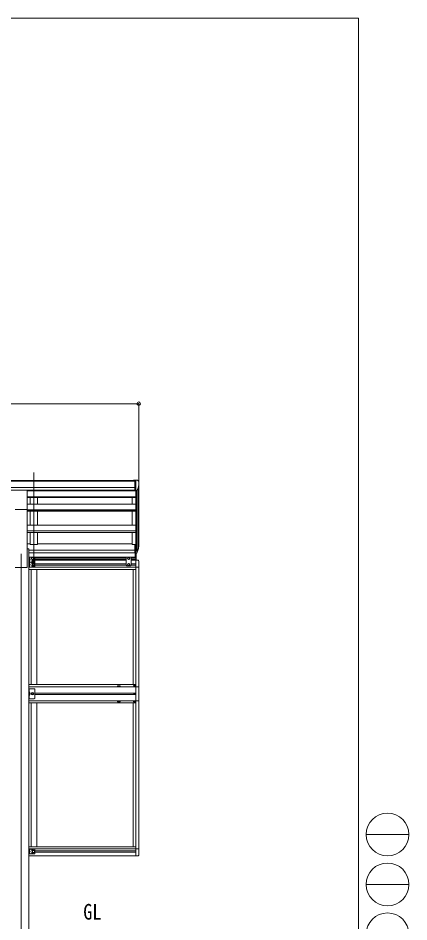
# Model space of a CAD drawing. Units: millimetres at full size; details may follow other scales. Extents: x -6988 to 7066, y -4877 to 4823.
# Drawn here: x 4320 to 7066, y -1515 to 4823 of the extents above; entities that cross this region are included whole.
import ezdxf
from ezdxf.enums import TextEntityAlignment as Align

# ---------------------------------------------------------------- set-up
doc = ezdxf.new("R2010")
doc.units = ezdxf.units.MM
doc.header["$LTSCALE"] = 25
doc.header["$PDMODE"] = 32
doc.header["$PDSIZE"] = 25
for name, color, linetype, lineweight in [('0-0_0', 7, 'Continuous', 9), ('0-1_本体', 4, 'Continuous', 9), ('0-2_部品', 7, 'Continuous', 9), ('0-8_PARTS2', 2, 'Continuous', 9), ('0-A_寸法', 6, 'Continuous', 9), ('1-1_GLASS', 4, 'Continuous', 9), ('1-2_GLASS_SEAL', 7, 'Continuous', 9), ('F-0_240', 7, 'Continuous', 9)]:
    doc.layers.add(name, color=color, linetype=linetype, lineweight=lineweight)
doc.styles.add('ＭＳ ゴシック', font='')
doc.styles.get('ＭＳ ゴシック').set_extended_font_data('MS Gothic')

msp = doc.modelspace()

# ---------------------------------------------------------------- linework, layer by layer
at = {"layer": '0-1_本体'}
for p, q in [((142.21, 1579.85), (5141.21, 1579.85)), ((142.21, 1574.49), (5141.21, 1574.49)), ((142.21, 1530.97), (5141.21, 1530.97)), ((5163.43, 1524.3), (5163.43, 1105.32)), ((5167.71, 1129.58), (5167.71, 1543.1)), ((142.21, 1513.3), (5141.21, 1513.3)), ((4384.21, 1510.81), (5141.21, 1510.81)), ((4384.21, 1507.97), (5147.71, 1507.97)), ((4384.21, 1466.02), (5147.71, 1466.02)), ((4384.21, 1464.32), (5147.71, 1464.32)), ((4384.21, 1460.54), (5147.71, 1460.54)), ((4406.71, 1510.81), (4406.71, 1507.97)), ((4406.71, 1460.54), (4406.71, 1415.11)), ((4456.71, 1510.81), (4456.71, 1507.97)), ((4456.71, 1460.54), (4456.71, 1415.11)), ((5122.71, 1415.11), (5122.71, 1460.54)), ((5147.71, 1509.47), (5147.71, 1131.75)), ((5153.71, 1508.94), (5153.71, 1087.32)), ((4384.21, 1415.11), (5147.71, 1415.11)), ((4384.21, 970.32), (4384.21, 1377.27)), ((4384.21, 1374.53), (5147.71, 1374.53)), ((4384.21, 1372.84), (5147.71, 1372.84)), ((4384.21, 1365.97), (5147.71, 1365.97)), ((4406.71, 1365.97), (4406.71, 1266.87)), ((4456.71, 1365.97), (4456.71, 1266.87)), ((5122.71, 1266.87), (5122.71, 1365.97)), ((4384.21, 1266.87), (5147.71, 1266.87)), ((4384.21, 1227.73), (5147.71, 1227.73)), ((4384.21, 1226.06), (5147.71, 1226.06)), ((4384.21, 1216.42), (5147.71, 1216.42)), ((4406.71, 1216.42), (4406.71, 1130.92)), ((5122.71, 1130.92), (5122.71, 1216.42)), ((4384.21, 1136.14), (4406.71, 1136.14)), ((4384.21, 1100.32), (4396.71, 1100.32)), ((4396.71, 1100.32), (4396.71, -2079.68)), ((4396.71, 1091.83), (5141.21, 1091.83)), ((4396.71, 1090.45), (5141.21, 1090.45)), ((4456.71, 1136.14), (5122.71, 1136.14)), ((5141.21, 1130.92), (5122.71, 1130.92)), ((4396.71, 1073.27), (5141.21, 1073.27)), ((4299.21, 970.32), (4384.21, 970.32))]:
    msp.add_line(p, q, dxfattribs=at)
msp.add_lwpolyline([(4456.71, 1216.42), (4456.71, 1130.92), (4406.71, 1130.92)], dxfattribs=at)
at = {"layer": '0-2_部品'}
for p, q in [((5141.21, 1581.45), (5131.21, 1581.36)), ((5131.21, 1579.26), (5131.21, 1581.36)), ((5141.21, 1509.47), (5141.21, 1581.45)), ((5159.71, 1581.45), (5141.21, 1581.45)), ((5147.71, 1508.47), (5147.71, 1581.45)), ((5155.34, 1510.28), (5164.61, 1526.34)), ((5159.71, 1581.45), (5162.04, 1581.31)), ((5162.8, 1580.88), (5166.87, 1575.08)), ((5169.71, 1572.08), (5169.71, 1571.45)), ((4299.21, 1511.42), (4384.21, 1511.42)), ((4384.21, 1377.27), (4384.21, 1511.42)), ((5141.21, 1509.47), (5147.71, 1509.47)), ((5147.71, 1508.47), (5152.92, 1508.78)), ((4299.21, 1377.27), (4384.21, 1377.27)), ((5141.21, 1131.75), (5141.21, 1070.69)), ((5141.21, 1131.75), (5147.71, 1131.75)), ((5141.21, 1093.44), (5147.71, 1093.44)), ((5141.21, 1088.04), (5147.71, 1088.04)), ((5147.71, 1131.75), (5147.71, 1069.87)), ((5147.71, 1087.04), (5152.85, 1087.04)), ((5147.71, 1085.04), (5152.56, 1085.04)), ((5154.15, 1087.79), (5163.9, 1106.2)), ((5165.32, 1105.71), (5155.16, 1086.54)), ((5162.73, 1088.86), (5155.16, 1071.37)), ((5141.21, 1070.69), (5147.71, 1070.69)), ((5147.71, 1069.87), (5152.56, 1069.87))]:
    msp.add_line(p, q, dxfattribs=at)
for centre, radius, start, end in [((5161.98, 1580.31), 1, 35, 86.5), ((4967.71, 1571.45), 202, 347.09739, 0), ((5166.71, 1572.08), 3, 0, 87), ((5152.74, 1511.78), 3, 273.5, 330), ((5152.56, 1088.04), 3, 270, 330), ((5152.85, 1088.54), 1.5, 270, 330), ((5034.49, 1124.93), 133.22, 344.28698, 356.72013), ((5079.76, 1132.16), 88.05, 342.78929, 2.77608), ((5079.05, 1127.88), 89.07, 345.58812, 5.50424), ((5152.56, 1072.87), 3, 270, 330)]:
    msp.add_arc(centre, radius, start, end, dxfattribs=at)
at = {"layer": '0-8_PARTS2'}
for p, q in [((4431.71, 972.65), (4431.71, 1635.18)), ((4341.71, 1066.45), (4341.71, -2179.69))]:
    msp.add_line(p, q, dxfattribs=at)
at = {"layer": '0-A_寸法'}
for p, q in [((115.71, 2118.67), (5167.71, 2118.67)), ((5167.71, 2118.67), (5167.71, 1573.05))]:
    msp.add_line(p, q, dxfattribs=at)
msp.add_point((5167.71, 2118.67), dxfattribs=at)
at = {"layer": '1-1_GLASS'}
for p, q in [((4436.71, 1042.03), (5083.21, 1042.03)), ((4438.69, 1038.53), (5080.21, 1038.53)), ((4438.71, 1029.53), (5080.21, 1029.53)), ((4438.71, 1026.03), (5080.21, 1026.03)), ((5080.21, 1021.03), (4438.71, 1021.03)), ((5112.21, 1042.03), (5147.71, 1042.03)), ((5115.21, 1038.53), (5147.71, 1038.53)), ((5115.21, 1029.53), (5147.71, 1029.53)), ((5115.21, 1026.03), (5147.71, 1026.03)), ((5147.71, 1021.03), (5115.21, 1021.03)), ((5147.71, 1021.73), (5147.71, 84.53)), ((4299.21, 970.32), (4384.21, 970.32)), ((5147.71, 972.53), (4396.71, 972.53)), ((4396.71, 956.53), (5147.71, 956.53)), ((4411.71, 956.53), (4411.71, 149.53)), ((4438.71, 995.03), (5080.21, 995.03)), ((4438.71, 986.03), (5080.21, 986.03)), ((4451.71, 956.53), (4451.71, 149.53)), ((5115.21, 995.03), (5147.71, 995.03)), ((5115.21, 986.03), (5147.71, 986.03)), ((5127.71, 956.53), (5127.71, 149.53)), ((5127.71, 956.53), (5127.71, 149.03)), ((5167.71, 972.33), (5167.71, 134.03)), ((4396.71, 149.03), (5147.71, 149.03)), ((4396.71, 133.53), (5147.71, 133.53)), ((4438.71, 89.03), (5147.71, 89.03)), ((5147.71, 80.03), (4438.71, 80.03)), ((5147.71, 84.73), (5147.71, -1052.47)), ((5147.71, 35.53), (4396.71, 35.53)), ((4396.71, 20.03), (5147.71, 20.03)), ((4411.71, 20.03), (4411.71, -987.97)), ((4451.71, 20.03), (4451.71, -987.97)), ((5127.71, 20.03), (5127.71, -987.97)), ((5127.71, 20.03), (5127.71, -987.97)), ((5167.71, 36.03), (5167.71, -1003.28)), ((4396.71, -987.97), (5147.71, -987.97)), ((4396.71, -1003.47), (5147.71, -1003.47)), ((5147.71, -987.47), (5147.71, -1003.47)), ((4396.71, -1051.97), (5147.71, -1051.97)), ((4438.71, -1016.97), (5147.71, -1016.97)), ((4438.71, -1025.97), (5147.71, -1025.97))]:
    msp.add_line(p, q, dxfattribs=at)
for points in [[(5017.71, 136.03), (5037.71, 136.03), (5037.71, 141.03), (5017.71, 141.03)], [(5017.71, 34.03), (5037.71, 34.03), (5037.71, 29.03), (5017.71, 29.03)]]:
    msp.add_lwpolyline(points, close=True, dxfattribs=at)
at = {"layer": '1-2_GLASS_SEAL'}
for p, q in [((4396.71, 1043.03), (4396.71, 1008.03)), ((4433.71, 1043.03), (4396.71, 1043.03)), ((4399.21, 1043.03), (4399.21, 1008.03)), ((4399.71, 1030.53), (4399.21, 1030.62)), ((4399.21, 1025.53), (4406.21, 1025.53)), ((4399.71, 1038.53), (4400.51, 1038.39)), ((4399.71, 1030.53), (4400.51, 1030.67)), ((4399.71, 1020.53), (4400.51, 1020.39)), ((4438.71, 1038.03), (4438.71, 1013.03)), ((5084.21, 1043.03), (5080.21, 1039.03)), ((5080.21, 1039.03), (5080.21, 985.53)), ((5111.21, 1043.03), (5084.21, 1043.03)), ((5111.21, 1043.03), (5115.21, 1039.03)), ((5115.21, 985.53), (5115.21, 1039.03)), ((5142.21, 1042.03), (5142.21, 1070.69)), ((5147.71, 1071.37), (5147.71, 1021.52)), ((5147.71, 1021.53), (5163, 1020.73)), ((5149.21, 1021.52), (5149.21, 1069.87)), ((5168.21, 1015.23), (5168.21, 972.33)), ((4433.71, 1008.03), (4396.71, 1008.03)), ((4433.71, 973.03), (4396.71, 973.03)), ((4399.71, 1012.53), (4399.21, 1012.62)), ((4399.21, 1008.03), (4399.21, 973.03)), ((4399.71, 995.53), (4399.21, 995.62)), ((4399.21, 990.53), (4406.21, 990.53)), ((4399.71, 977.53), (4399.21, 977.62)), ((4399.71, 1012.53), (4400.51, 1012.67)), ((4399.71, 1003.53), (4400.51, 1003.39)), ((4399.71, 995.53), (4400.51, 995.67)), ((4399.71, 985.53), (4400.51, 985.39)), ((4399.71, 977.53), (4400.51, 977.67)), ((4438.71, 1003.03), (4438.71, 978.03)), ((5084.21, 981.53), (5080.21, 985.53)), ((5111.21, 981.53), (5084.21, 981.53)), ((5097.71, 998.03), (5091.21, 994.28)), ((5091.21, 994.28), (5091.21, 986.77)), ((5091.21, 986.77), (5097.71, 983.02)), ((5104.21, 994.28), (5097.71, 998.03)), ((5097.71, 983.02), (5104.21, 986.77)), ((5104.21, 986.77), (5104.21, 994.28)), ((5111.21, 981.53), (5115.21, 985.53)), ((5147.71, 972.33), (5168.21, 972.33)), ((5135.21, 143.53), (5134.21, 143.53)), ((5138.21, 142.53), (5139.21, 142.53)), ((4433.71, 120.03), (4396.71, 120.03)), ((4399.21, 120.03), (4399.21, 50.03)), ((4399.71, 90.03), (4399.21, 90.12)), ((4399.21, 90.03), (4406.21, 85.03)), ((4399.21, 85.03), (4406.21, 85.03)), ((4399.21, 80.03), (4406.21, 85.03)), ((4399.71, 72.03), (4399.21, 72.12)), ((4399.71, 98.03), (4400.51, 97.89)), ((4399.71, 90.03), (4400.51, 90.17)), ((4399.71, 80.03), (4400.51, 79.89)), ((4399.71, 72.03), (4400.51, 72.17)), ((4438.71, 55.03), (4438.71, 115.03)), ((5136.48, 84.62), (5135.66, 84.62)), ((5138.94, 85.44), (5139.76, 85.44)), ((5135.21, 26.53), (5134.21, 26.53)), ((5138.21, 27.53), (5139.21, 27.53)), ((4396.71, -1003.97), (4396.71, -1038.97)), ((4433.71, -1003.97), (4396.71, -1003.97)), ((4399.21, -1003.97), (4399.21, -1038.97)), ((4399.71, -1008.47), (4400.51, -1008.61)), ((4438.71, -1008.97), (4438.71, -1033.97)), ((5147.71, -1003.28), (5168.21, -1003.28)), ((5168.21, -1046.18), (5168.21, -1003.28)), ((4433.71, -1038.97), (4396.71, -1038.97)), ((4399.71, -1016.47), (4399.21, -1016.38)), ((4399.21, -1021.47), (4406.21, -1021.47)), ((4399.71, -1034.47), (4399.21, -1034.38)), ((4399.71, -1016.47), (4400.51, -1016.33)), ((4399.71, -1026.47), (4400.51, -1026.61)), ((4399.71, -1034.47), (4400.51, -1034.33)), ((5147.71, -1052.48), (5163, -1051.68))]:
    msp.add_line(p, q, dxfattribs=at)
for points in [[(4398.83, 1034.53), (4399.46, 1035.71), (4401.69, 1036.83)], [(4398.83, 1034.53), (4399.46, 1033.34), (4401.69, 1032.23)], [(4398.83, 1016.53), (4399.46, 1017.71), (4401.69, 1018.83)], [(4398.83, 1016.53), (4399.46, 1015.34), (4401.69, 1014.23)], [(4399.71, 1030.53), (4399.71, 1038.53), (4399.21, 1038.44), (4399.21, 1030.62)], [(4399.21, 1030.53), (4406.21, 1025.53), (4399.21, 1020.53)], [(4399.71, 1012.53), (4399.71, 1020.53), (4399.21, 1020.44), (4399.21, 1012.62)], [(5091.21, 1037.78), (5097.71, 1041.53), (5104.21, 1037.78)], [(5104.21, 1037.78), (5104.21, 1030.27), (5097.71, 1026.52), (5091.21, 1030.27), (5091.21, 1037.78)], [(4433.71, 1008.03), (4396.71, 1008.03), (4396.71, 973.03)], [(4398.83, 999.53), (4399.46, 1000.71), (4401.69, 1001.83)], [(4398.83, 999.53), (4399.46, 998.34), (4401.69, 997.23)], [(4398.83, 981.53), (4399.46, 982.71), (4401.69, 983.83)], [(4398.83, 981.53), (4399.46, 980.34), (4401.69, 979.23)], [(4399.71, 995.53), (4399.71, 1003.53), (4399.21, 1003.44), (4399.21, 995.62)], [(4399.21, 995.53), (4406.21, 990.53), (4399.21, 985.53)], [(4399.71, 977.53), (4399.71, 985.53), (4399.21, 985.44), (4399.21, 977.62)], [(5134.21, 143.53), (5134.21, 142.53), (5135.21, 142.53)], [(5137.21, 144.53), (5137.21, 145.53), (5136.21, 145.53), (5136.21, 144.53)], [(5136.21, 141.53), (5136.21, 140.53), (5137.21, 140.53), (5137.21, 141.53)], [(5139.21, 142.53), (5139.21, 143.53), (5138.21, 143.53)], [(5147.71, 134.03), (5168.41, 134.03), (5168.41, 36.03), (5147.71, 36.03)], [(4433.71, 50.03), (4396.71, 50.03), (4396.71, 120.03)], [(4398.83, 94.03), (4399.46, 95.21), (4401.69, 96.33)], [(4398.83, 94.03), (4399.46, 92.84), (4401.69, 91.73)], [(4398.83, 76.03), (4399.46, 77.21), (4401.69, 78.33)], [(4398.83, 76.03), (4399.46, 74.84), (4401.69, 73.73)], [(4399.71, 90.03), (4399.71, 98.03), (4399.21, 97.94), (4399.21, 90.12)], [(4399.71, 72.03), (4399.71, 80.03), (4399.21, 79.94), (4399.21, 72.12)], [(5135.66, 84.62), (5135.66, 85.44), (5136.48, 85.44)], [(5137.3, 86.26), (5137.3, 87.08), (5138.12, 87.08), (5138.12, 86.26)], [(5138.12, 83.8), (5138.12, 82.98), (5137.3, 82.98), (5137.3, 83.8)], [(5139.76, 85.44), (5139.76, 84.62), (5138.94, 84.62)], [(5134.21, 26.53), (5134.21, 27.53), (5135.21, 27.53)], [(5136.21, 28.53), (5136.21, 29.53), (5137.21, 29.53), (5137.21, 28.53)], [(5137.21, 25.53), (5137.21, 24.53), (5136.21, 24.53), (5136.21, 25.53)], [(5139.21, 27.53), (5139.21, 26.53), (5138.21, 26.53)], [(4398.83, -1012.47), (4399.46, -1011.29), (4401.69, -1010.17)], [(4398.83, -1012.47), (4399.46, -1013.66), (4401.69, -1014.77)], [(4399.71, -1016.47), (4399.71, -1008.47), (4399.21, -1008.56), (4399.21, -1016.38)], [(4398.83, -1030.47), (4399.46, -1029.29), (4401.69, -1028.17)], [(4398.83, -1030.47), (4399.46, -1031.66), (4401.69, -1032.77)], [(4399.21, -1016.47), (4406.21, -1021.47), (4399.21, -1026.47)], [(4399.71, -1034.47), (4399.71, -1026.47), (4399.21, -1026.56), (4399.21, -1034.38)]]:
    msp.add_lwpolyline(points, dxfattribs=at)
for points in [[(4421.71, 1026.52), (4415.21, 1030.27), (4415.21, 1037.78), (4421.71, 1041.53), (4428.21, 1037.78), (4428.21, 1030.27)], [(4428.71, 983.02), (4422.21, 986.77), (4422.21, 994.28), (4428.71, 998.03), (4435.21, 994.28), (4435.21, 986.77)], [(4414.21, 85.03), (4417.96, 78.53), (4425.46, 78.53), (4429.22, 85.03), (4425.46, 91.53), (4417.96, 91.53)], [(4428.71, -1028.98), (4422.21, -1025.23), (4422.21, -1017.72), (4428.71, -1013.97), (4435.21, -1017.72), (4435.21, -1025.23)]]:
    msp.add_lwpolyline(points, close=True, dxfattribs=at)
for centre, radius in [((4421.71, 1034.03), 8.5), ((4421.71, 1034.03), 7.5), ((4421.71, 1034.03), 6.5), ((4421.71, 1017.03), 4.25), ((5097.71, 1034.03), 8.5), ((5097.71, 1034.03), 7.5), ((5097.71, 1034.03), 6.5), ((4428.71, 990.53), 8.5), ((4428.71, 990.53), 7.5), ((4428.71, 990.53), 6.5), ((5097.71, 990.53), 8.5), ((5097.71, 990.53), 7.5), ((5097.71, 990.53), 6.5), ((5136.71, 143.03), 5.9), ((4421.71, 85.03), 8.5), ((4421.71, 85.03), 7.5), ((4421.71, 85.03), 6.5), ((4421.71, 85.03), 5.5), ((5137.71, 85.03), 3.75), ((5136.71, 27.03), 5.9), ((4428.71, -1021.47), 8.5), ((4428.71, -1021.47), 7.5), ((4428.71, -1021.47), 6.5)]:
    msp.add_circle(centre, radius, dxfattribs=at)
for centre, radius, start, end in [((4400.36, 1037.5), 0.9, 32.05588, 80), ((4400.36, 1031.55), 0.9, 280, 327.94412), ((4400.36, 1019.5), 0.9, 32.05588, 80), ((4395.61, 1034.53), 6.5, 327.94412, 32.05588), ((4395.61, 1016.53), 6.5, 327.94412, 32.05588), ((4428.71, 1025.53), 4.25, 173.70569, 85.23923), ((4433.71, 1038.03), 5, 0, 90), ((5162.71, 1015.23), 5.5, 0, 87), ((4400.36, 1013.55), 0.9, 280, 327.94412), ((4400.36, 1002.5), 0.9, 32.05588, 80), ((4400.36, 996.55), 0.9, 280, 327.94412), ((4400.36, 984.5), 0.9, 32.05588, 80), ((4400.36, 978.55), 0.9, 280, 327.94412), ((4395.61, 999.53), 6.5, 327.94412, 32.05588), ((4395.61, 981.53), 6.5, 327.94412, 32.05588), ((4421.71, 999.03), 4.25, 353.70569, 265.23923), ((4421.71, 982.03), 4.25, 94.76077, 6.29431), ((4433.71, 1013.03), 5, 270, 0), ((4433.71, 1003.03), 5, 0, 90), ((4433.71, 978.03), 5, 270, 0), ((5135.21, 144.53), 1, 270, 0), ((5135.21, 141.53), 1, 0, 90), ((5138.21, 144.53), 1, 180, 270), ((5138.21, 141.53), 1, 90, 180), ((4400.36, 97), 0.9, 32.05588, 80), ((4400.36, 91.05), 0.9, 280, 327.94412), ((4400.36, 79), 0.9, 32.05588, 80), ((4400.36, 73.05), 0.9, 280, 327.94412), ((4395.61, 94.03), 6.5, 327.94412, 32.05588), ((4395.61, 76.03), 6.5, 327.94412, 32.05588), ((4433.71, 115.03), 5, 0, 90), ((5136.48, 86.26), 0.82, 270, 0), ((5136.48, 83.8), 0.82, 0, 90), ((5138.94, 86.26), 0.82, 180, 270), ((5138.94, 83.8), 0.82, 90, 180), ((4433.71, 55.03), 5, 270, 0), ((5135.21, 28.53), 1, 270, 0), ((5135.21, 25.53), 1, 0, 90), ((5138.21, 28.53), 1, 180, 270), ((5138.21, 25.53), 1, 90, 180), ((4400.36, -1009.5), 0.9, 32.05588, 80), ((4395.61, -1012.47), 6.5, 327.94412, 32.05588), ((4421.71, -1012.97), 4.25, 353.70569, 265.23923), ((4433.71, -1008.97), 5, 0, 90), ((4400.36, -1015.45), 0.9, 280, 327.94412), ((4400.36, -1027.5), 0.9, 32.05588, 80), ((4400.36, -1033.45), 0.9, 280, 327.94412), ((4395.61, -1030.47), 6.5, 327.94412, 32.05588), ((4421.71, -1029.97), 4.25, 94.76077, 6.29431), ((4433.71, -1033.97), 5, 270, 0), ((5162.71, -1046.18), 5.5, 273, 0)]:
    msp.add_arc(centre, radius, start, end, dxfattribs=at)
at = {"layer": 'F-0_240', "color": 5}
for p, q in [((-6987.88, 4822.79), (6712.12, 4822.79)), ((6712.12, 4822.79), (6712.12, -4877.21))]:
    msp.add_line(p, q, dxfattribs=at)
at = {"layer": 'F-0_240', "color": 4}
for p, q in [((6765.55, -902.21), (7065.55, -902.21)), ((6765.55, -1252.21), (7065.55, -1252.21))]:
    msp.add_line(p, q, dxfattribs=at)
for centre in [(6915.55, -902.21), (6915.55, -1252.21), (6915.55, -1602.21)]:
    msp.add_circle(centre, 150, dxfattribs=at)

# ---------------------------------------------------------------- texts
at = {"layer": '0-0_0', "style": 'ＭＳ ゴシック', "width": 0.85}
msp.add_text('GL', height=110, dxfattribs=at).set_placement((4778.68, -1532.13), align=Align.BOTTOM_LEFT)

doc.saveas('drawing.dxf')
